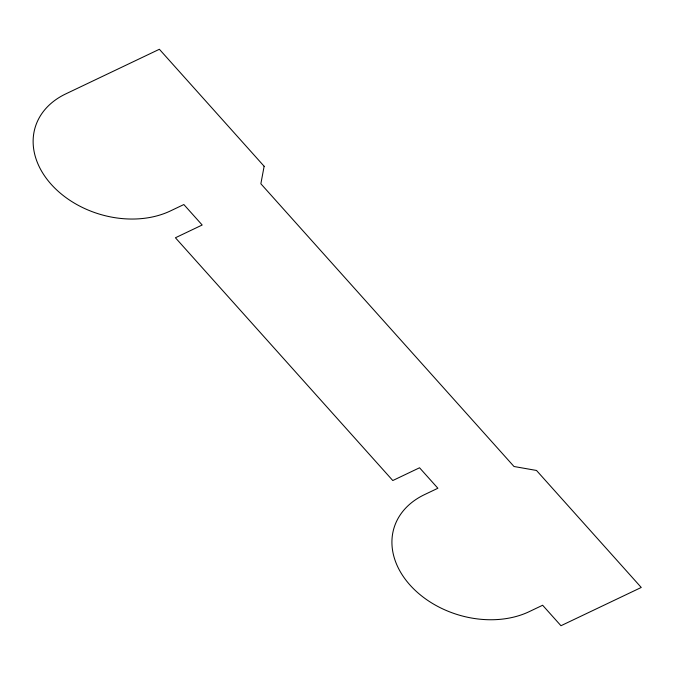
<?xml version="1.0" encoding="UTF-8"?>
<svg xmlns="http://www.w3.org/2000/svg" width="675" height="675" viewBox="0 0 675 675"><rect width="100%" height="100%" fill="white"/><g stroke="black" fill="none" stroke-linecap="round" stroke-linejoin="round"><path stroke-width="1.01" d="M264.136 166.269L260.862 183.769L514.004 466.501L536.498 470.458L641.25 587.461L560.967 625.725L542.633 605.247L529.259 611.626A86.611 64.471 16.9 0 1 409.978 585.014A86.611 64.471 16.9 0 1 424.499 494.632L437.881 488.253L419.546 467.775L392.791 480.532L175.424 237.769L202.179 225.011L183.853 204.542L170.471 210.912A86.611 64.471 16.9 0 1 51.19 184.309A86.611 64.471 16.9 0 1 65.72 93.918L159.376 49.275L264.136 166.269"/></g></svg>
